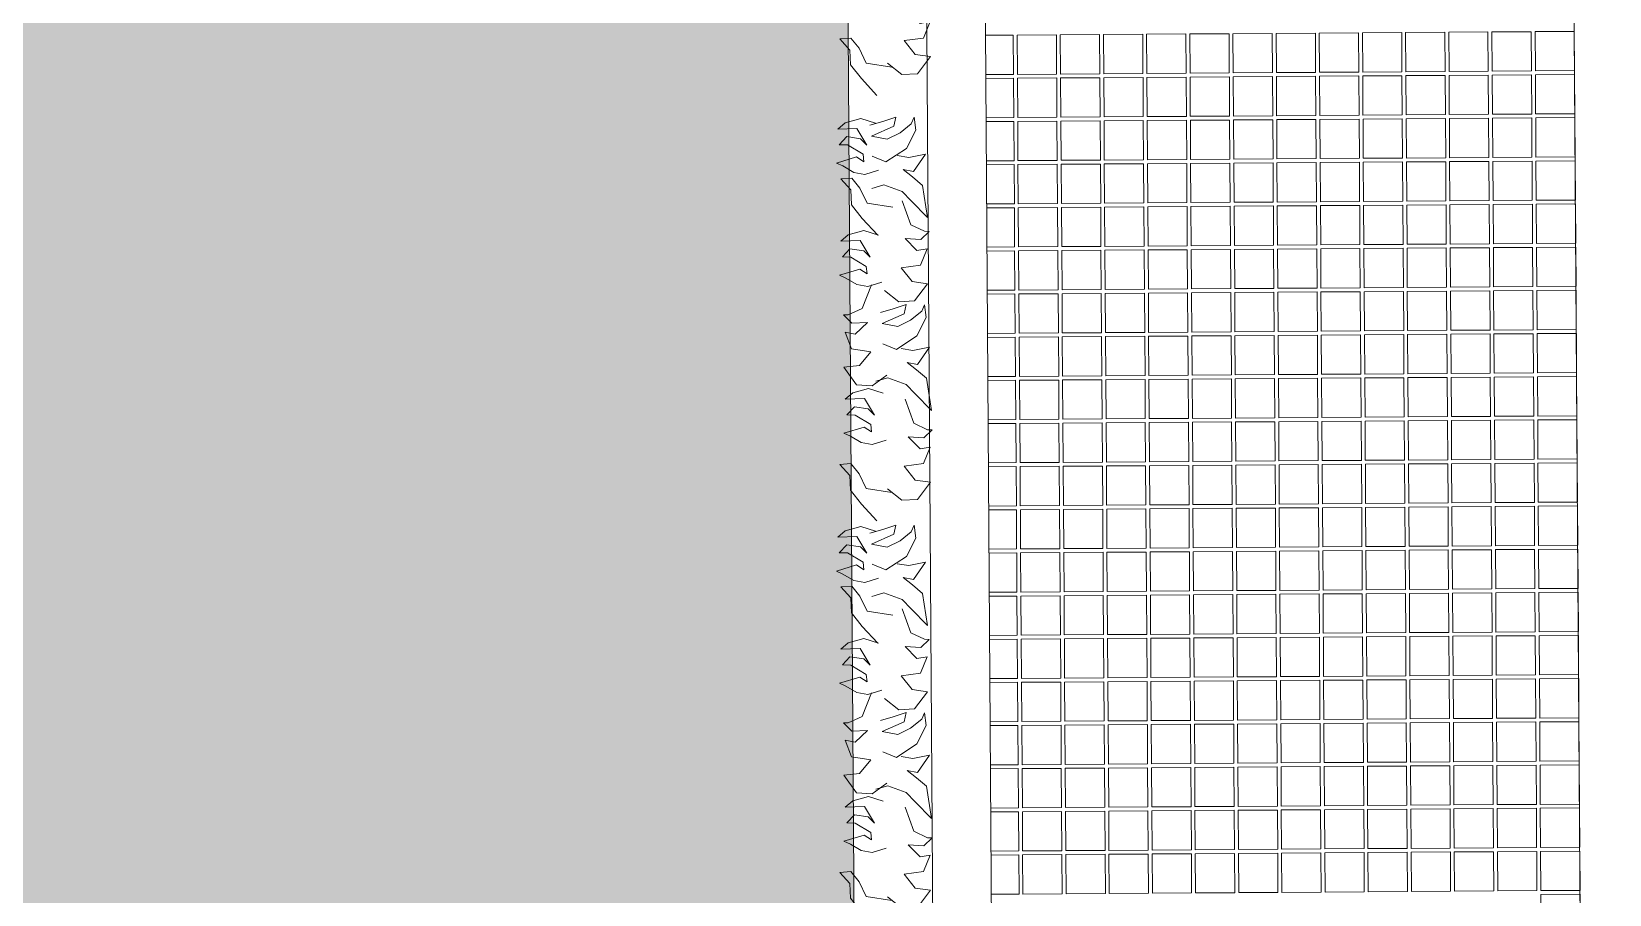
# Model space of a CAD drawing. Header units: millimetres. Extents: x -225363 to 347188, y -782467 to 813415.
# Drawn here: x 15672 to 19693, y 23910 to 26110 of the extents above; entities that cross this region are included whole.
import ezdxf

# ---------------------------------------------------------------- set-up
doc = ezdxf.new("R2010")
doc.units = ezdxf.units.MM
doc.layers.add('Xref SCN', color=8, linetype='Continuous', lineweight=0)

# ---------------------------------------------------------------- blocks, each defined once
blk = doc.blocks.new('tre')
at = {"layer": 'Xref SCN', "ltscale": 100}
for points in [[(220, 3680), (-60, 3640), (-140, 3480), (-230, 3370), (-350, 3380), (-240, 3500), (-230, 3660), (-110, 3810), (60, 3990)], [(350, 2660), (450, 2920), (600, 2990), (650, 2990), (560, 3080), (390, 3070), (520, 3200), (630, 3180), (560, 3360), (350, 3390), (470, 3540), (640, 3560), (500, 3750), (330, 3760), (170, 3640)], [(150, 3110), (0, 3160), (-120, 3140), (-240, 3070), (-310, 3040), (-90, 2970), (-10, 3020), (-20, 2940), (-190, 2840), (-280, 2840), (-200, 2750), (-50, 2770), (20, 2840), (-90, 2660), (-300, 2670), (-220, 2600), (-50, 2550), (110, 2600)], [(300, 2110), (430, 2130), (610, 2090), (480, 2280), (370, 2260), (470, 2340), (580, 2430), (640, 2780), (460, 2600), (360, 2500), (160, 2430), (30, 2470)], [(-30, 1420), (-130, 1680), (-280, 1750), (-330, 1750), (-240, 1840), (-70, 1830), (-200, 1960), (-310, 1940), (-240, 2120), (-30, 2150), (-150, 2300), (-320, 2320), (-180, 2510), (-10, 2520), (150, 2400)], [(70, 1720), (210, 1680), (350, 1630), (330, 1730), (90, 1840), (260, 1870), (400, 1800), (520, 1700), (550, 1630), (570, 1770), (470, 1970), (250, 2120), (100, 2060)], [(290, 500), (390, 760), (540, 830), (590, 830), (500, 920), (330, 910), (460, 1040), (570, 1020), (500, 1200), (290, 1230), (410, 1380), (580, 1400), (440, 1590), (270, 1600), (110, 1480)], [(80, 1390), (-70, 1440), (-190, 1420), (-310, 1350), (-380, 1320), (-160, 1250), (-80, 1300), (-90, 1220), (-260, 1120), (-350, 1120), (-270, 1030), (-120, 1050), (-50, 1120), (-160, 940), (-370, 950), (-290, 880), (-120, 830), (40, 880)], [(190, 570), (-90, 530), (-170, 370), (-260, 260), (-380, 270), (-270, 390), (-260, 550), (-140, 700), (30, 880)], [(230, 10), (360, 30), (540, -10), (410, 180), (300, 160), (400, 240), (510, 330), (570, 680), (390, 500), (290, 400), (90, 330), (-40, 370)], [(30, 170), (-120, 220), (-240, 200), (-360, 130), (-430, 100), (-210, 30), (-130, 80), (-140, 0), (-310, -100), (-400, -100), (-320, -190), (-170, -170), (-100, -100), (-210, -280), (-420, -270), (-340, -340), (-170, -390), (-10, -340)], [(-70, -320), (70, -360), (210, -410), (190, -310), (-50, -200), (120, -170), (260, -240), (380, -340), (410, -410), (430, -270), (330, -70), (110, 80), (-40, 20)]]:
    blk.add_lwpolyline(points, dxfattribs=at)
blk = doc.blocks.new('A$C997e597b')
at = {"layer": 'Xref SCN', "ltscale": 3}
for points in [[(14415, 20325), (14485.3, 20325.4), (14486, 20225.4), (14415.7, 20225)], [(14415.7, 20215), (14486.1, 20215.4), (14486.7, 20115.4), (14416.4, 20115)], [(14416.5, 20105), (14486.8, 20105.4), (14487.5, 20005.4), (14417.2, 20005)], [(14417.2, 19995), (14487.5, 19995.4), (14488.2, 19895.4), (14417.9, 19895)], [(14418, 19885), (14488.3, 19885.4), (14489, 19785.5), (14418.6, 19785)], [(14418.7, 19775), (14489, 19775.5), (14489.7, 19675.5), (14419.4, 19675)], [(14419.4, 19665), (14489.8, 19665.5), (14490.4, 19565.5), (14420.1, 19565)], [(14420.2, 19555), (14490.5, 19555.5), (14491.2, 19455.5), (14420.9, 19455)], [(14420.9, 19445), (14491.2, 19445.5), (14491.9, 19345.5), (14421.6, 19345)], [(14421.7, 19335), (14492, 19335.5), (14492.7, 19235.5), (14422.3, 19235)], [(14422.4, 19225), (14492.7, 19225.5), (14493.4, 19125.5), (14423.1, 19125)], [(14423.1, 19115), (14493.5, 19115.5), (14494.1, 19015.5), (14423.8, 19015)], [(14423.9, 19005), (14494.2, 19005.5), (14494.9, 18905.5), (14424.6, 18905)], [(14424.6, 18895), (14494.9, 18895.5), (14495.6, 18795.5), (14425.3, 18795)], [(14425.4, 18785), (14495.7, 18785.5), (14496.4, 18685.5), (14426, 18685)], [(14426.1, 18675), (14496.4, 18675.5), (14497.1, 18575.5), (14426.8, 18575)], [(14426.8, 18565), (14497.2, 18565.5), (14497.8, 18465.5), (14427.5, 18465)], [(14427.6, 18455), (14497.9, 18455.5), (14498.6, 18355.5), (14428.3, 18355)], [(14428.3, 18345), (14498.6, 18345.5), (14499.3, 18245.5), (14429, 18245)], [(14429.1, 18235), (14499.4, 18235.5), (14500.1, 18135.5), (14429.7, 18135)]]:
    blk.add_lwpolyline(points, dxfattribs=at)
for points in [[(14595.3, 20326.2), (14596, 20226.2), (14496, 20225.5), (14495.3, 20325.5)], [(14705.3, 20326.9), (14706, 20226.9), (14606, 20226.2), (14605.3, 20326.2)], [(14815.3, 20327.7), (14816, 20227.7), (14716, 20227), (14715.3, 20327)], [(14925.3, 20328.4), (14926, 20228.4), (14826, 20227.7), (14825.3, 20327.7)], [(15035.3, 20329.1), (15036, 20229.1), (14936, 20228.5), (14935.3, 20328.5)], [(15145.3, 20329.9), (15146, 20229.9), (15046, 20229.2), (15045.3, 20329.2)], [(15255.3, 20330.6), (15256, 20230.6), (15156, 20230), (15155.3, 20329.9)], [(15365.3, 20331.4), (15366, 20231.4), (15266, 20230.7), (15265.3, 20330.7)], [(15475.3, 20332.1), (15476, 20232.1), (15376, 20231.4), (15375.3, 20331.4)], [(15585.3, 20332.8), (15586, 20232.8), (15486, 20232.2), (15485.3, 20332.2)], [(15695.3, 20333.6), (15696, 20233.6), (15596, 20232.9), (15595.3, 20332.9)], [(15805.3, 20334.3), (15806, 20234.3), (15706, 20233.7), (15705.3, 20333.6)], [(15915.3, 20335.1), (15916, 20235.1), (15816, 20234.4), (15815.3, 20334.4)], [(14596.1, 20216.2), (14596.7, 20116.2), (14496.7, 20115.5), (14496.1, 20215.5)], [(14706.1, 20216.9), (14706.7, 20116.9), (14606.7, 20116.3), (14606.1, 20216.2)], [(14816.1, 20217.7), (14816.7, 20117.7), (14716.7, 20117), (14716.1, 20217)], [(14926.1, 20218.4), (14926.7, 20118.4), (14826.7, 20117.7), (14826.1, 20217.7)], [(15036.1, 20219.1), (15036.7, 20119.1), (14936.7, 20118.5), (14936.1, 20218.5)], [(15146.1, 20219.9), (15146.7, 20119.9), (15046.7, 20119.2), (15046.1, 20219.2)], [(15256, 20220.6), (15256.7, 20120.6), (15156.7, 20120), (15156.1, 20220)], [(15366, 20221.4), (15366.7, 20121.4), (15266.7, 20120.7), (15266, 20220.7)], [(15476, 20222.1), (15476.7, 20122.1), (15376.7, 20121.4), (15376, 20221.4)], [(15586, 20222.8), (15586.7, 20122.8), (15486.7, 20122.2), (15486, 20222.2)], [(15696, 20223.6), (15696.7, 20123.6), (15596.7, 20122.9), (15596, 20222.9)], [(15806, 20224.3), (15806.7, 20124.3), (15706.7, 20123.7), (15706, 20223.7)], [(15916, 20225.1), (15916.7, 20125.1), (15816.7, 20124.4), (15816, 20224.4)], [(14596.8, 20106.2), (14597.5, 20006.2), (14497.5, 20005.5), (14496.8, 20105.5)], [(14706.8, 20106.9), (14707.5, 20006.9), (14607.5, 20006.3), (14606.8, 20106.3)], [(14816.8, 20107.7), (14817.5, 20007.7), (14717.5, 20007), (14716.8, 20107)], [(14926.8, 20108.4), (14927.5, 20008.4), (14827.5, 20007.7), (14826.8, 20107.7)], [(15036.8, 20109.1), (15037.5, 20009.1), (14937.5, 20008.5), (14936.8, 20108.5)], [(15146.8, 20109.9), (15147.5, 20009.9), (15047.5, 20009.2), (15046.8, 20109.2)], [(15256.8, 20110.6), (15257.5, 20010.6), (15157.5, 20010), (15156.8, 20110)], [(15366.8, 20111.4), (15367.5, 20011.4), (15267.5, 20010.7), (15266.8, 20110.7)], [(15476.8, 20112.1), (15477.5, 20012.1), (15377.5, 20011.4), (15376.8, 20111.4)], [(15586.8, 20112.8), (15587.5, 20012.8), (15487.5, 20012.2), (15486.8, 20112.2)], [(15696.8, 20113.6), (15697.5, 20013.6), (15597.5, 20012.9), (15596.8, 20112.9)], [(15806.8, 20114.3), (15807.4, 20014.3), (15707.5, 20013.7), (15706.8, 20113.7)], [(15916.8, 20115.1), (15917.4, 20015.1), (15817.4, 20014.4), (15816.8, 20114.4)], [(14597.5, 19996.2), (14598.2, 19896.2), (14498.2, 19895.5), (14497.5, 19995.5)], [(14707.5, 19996.9), (14708.2, 19896.9), (14608.2, 19896.3), (14607.5, 19996.3)], [(14817.5, 19997.7), (14818.2, 19897.7), (14718.2, 19897), (14717.5, 19997)], [(14927.5, 19998.4), (14928.2, 19898.4), (14828.2, 19897.7), (14827.5, 19997.7)], [(15037.5, 19999.1), (15038.2, 19899.2), (14938.2, 19898.5), (14937.5, 19998.5)], [(15147.5, 19999.9), (15148.2, 19899.9), (15048.2, 19899.2), (15047.5, 19999.2)], [(15257.5, 20000.6), (15258.2, 19900.6), (15158.2, 19900), (15157.5, 20000)], [(15367.5, 20001.4), (15368.2, 19901.4), (15268.2, 19900.7), (15267.5, 20000.7)], [(15477.5, 20002.1), (15478.2, 19902.1), (15378.2, 19901.4), (15377.5, 20001.4)], [(15587.5, 20002.8), (15588.2, 19902.9), (15488.2, 19902.2), (15487.5, 20002.2)], [(15697.5, 20003.6), (15698.2, 19903.6), (15598.2, 19902.9), (15597.5, 20002.9)], [(15807.5, 20004.3), (15808.2, 19904.3), (15708.2, 19903.7), (15707.5, 20003.7)], [(15917.5, 20005.1), (15918.2, 19905.1), (15818.2, 19904.4), (15817.5, 20004.4)], [(14598.3, 19886.2), (14599, 19786.2), (14499, 19785.5), (14498.3, 19885.5)], [(14708.3, 19886.9), (14709, 19786.9), (14609, 19786.3), (14608.3, 19886.3)], [(14818.3, 19887.7), (14819, 19787.7), (14719, 19787), (14718.3, 19887)], [(14928.3, 19888.4), (14928.9, 19788.4), (14829, 19787.7), (14828.3, 19887.7)], [(15038.3, 19889.2), (15038.9, 19789.2), (14938.9, 19788.5), (14938.3, 19888.5)], [(15148.3, 19889.9), (15148.9, 19789.9), (15048.9, 19789.2), (15048.3, 19889.2)], [(15258.3, 19890.6), (15258.9, 19790.6), (15158.9, 19790), (15158.3, 19890)], [(15368.3, 19891.4), (15368.9, 19791.4), (15268.9, 19790.7), (15268.3, 19890.7)], [(15478.3, 19892.1), (15478.9, 19792.1), (15378.9, 19791.4), (15378.3, 19891.4)], [(15588.3, 19892.9), (15588.9, 19792.9), (15488.9, 19792.2), (15488.3, 19892.2)], [(15698.3, 19893.6), (15698.9, 19793.6), (15598.9, 19792.9), (15598.3, 19892.9)], [(15808.3, 19894.3), (15808.9, 19794.3), (15708.9, 19793.7), (15708.3, 19893.7)], [(15918.3, 19895.1), (15918.9, 19795.1), (15818.9, 19794.4), (15818.3, 19894.4)], [(15809, 19784.3), (15809.7, 19684.3), (15709.7, 19683.7), (15709, 19783.7)], [(15919, 19785.1), (15919.7, 19685.1), (15819.7, 19684.4), (15819, 19784.4)], [(14599, 19776.2), (14599.7, 19676.2), (14499.7, 19675.5), (14499, 19775.5)], [(14709, 19776.9), (14709.7, 19676.9), (14609.7, 19676.3), (14609, 19776.3)], [(14819, 19777.7), (14819.7, 19677.7), (14719.7, 19677), (14719, 19777)], [(14929, 19778.4), (14929.7, 19678.4), (14829.7, 19677.7), (14829, 19777.7)], [(15039, 19779.2), (15039.7, 19679.2), (14939.7, 19678.5), (14939, 19778.5)], [(15149, 19779.9), (15149.7, 19679.9), (15049.7, 19679.2), (15049, 19779.2)], [(15259, 19780.6), (15259.7, 19680.6), (15159.7, 19680), (15159, 19780)], [(15369, 19781.4), (15369.7, 19681.4), (15269.7, 19680.7), (15269, 19780.7)], [(15479, 19782.1), (15479.7, 19682.1), (15379.7, 19681.4), (15379, 19781.4)], [(15589, 19782.9), (15589.7, 19682.9), (15489.7, 19682.2), (15489, 19782.2)], [(15699, 19783.6), (15699.7, 19683.6), (15599.7, 19682.9), (15599, 19782.9)], [(14599.8, 19666.2), (14600.4, 19566.2), (14500.4, 19565.5), (14499.8, 19665.5)], [(14709.8, 19666.9), (14710.4, 19566.9), (14610.4, 19566.3), (14609.8, 19666.3)], [(14819.8, 19667.7), (14820.4, 19567.7), (14720.4, 19567), (14719.8, 19667)], [(14929.8, 19668.4), (14930.4, 19568.4), (14830.4, 19567.7), (14829.8, 19667.7)], [(15039.8, 19669.2), (15040.4, 19569.2), (14940.4, 19568.5), (14939.8, 19668.5)], [(15149.8, 19669.9), (15150.4, 19569.9), (15050.4, 19569.2), (15049.8, 19669.2)], [(15259.7, 19670.6), (15260.4, 19570.6), (15160.4, 19570), (15159.8, 19670)], [(15369.7, 19671.4), (15370.4, 19571.4), (15270.4, 19570.7), (15269.7, 19670.7)], [(15479.7, 19672.1), (15480.4, 19572.1), (15380.4, 19571.4), (15379.7, 19671.4)], [(15589.7, 19672.9), (15590.4, 19572.9), (15490.4, 19572.2), (15489.7, 19672.2)], [(15699.7, 19673.6), (15700.4, 19573.6), (15600.4, 19572.9), (15599.7, 19672.9)], [(15809.7, 19674.3), (15810.4, 19574.3), (15710.4, 19573.7), (15709.7, 19673.7)], [(15919.7, 19675.1), (15920.4, 19575.1), (15820.4, 19574.4), (15819.7, 19674.4)], [(14600.5, 19556.2), (14601.2, 19456.2), (14501.2, 19455.5), (14500.5, 19555.5)], [(14710.5, 19556.9), (14711.2, 19456.9), (14611.2, 19456.3), (14610.5, 19556.3)], [(14820.5, 19557.7), (14821.2, 19457.7), (14721.2, 19457), (14720.5, 19557)], [(14930.5, 19558.4), (14931.2, 19458.4), (14831.2, 19457.7), (14830.5, 19557.7)], [(15040.5, 19559.2), (15041.2, 19459.2), (14941.2, 19458.5), (14940.5, 19558.5)], [(15150.5, 19559.9), (15151.2, 19459.9), (15051.2, 19459.2), (15050.5, 19559.2)], [(15260.5, 19560.6), (15261.2, 19460.6), (15161.2, 19460), (15160.5, 19560)], [(15370.5, 19561.4), (15371.2, 19461.4), (15271.2, 19460.7), (15270.5, 19560.7)], [(15480.5, 19562.1), (15481.2, 19462.1), (15381.2, 19461.4), (15380.5, 19561.4)], [(15590.5, 19562.9), (15591.2, 19462.9), (15491.2, 19462.2), (15490.5, 19562.2)], [(15700.5, 19563.6), (15701.2, 19463.6), (15601.2, 19462.9), (15600.5, 19562.9)], [(15810.5, 19564.3), (15811.2, 19464.3), (15711.2, 19463.7), (15710.5, 19563.7)], [(15920.5, 19565.1), (15921.1, 19465.1), (15821.2, 19464.4), (15820.5, 19564.4)], [(14601.2, 19446.2), (14601.9, 19346.2), (14501.9, 19345.5), (14501.2, 19445.5)], [(14711.2, 19446.9), (14711.9, 19346.9), (14611.9, 19346.3), (14611.2, 19446.3)], [(14821.2, 19447.7), (14821.9, 19347.7), (14721.9, 19347), (14721.2, 19447)], [(14931.2, 19448.4), (14931.9, 19348.4), (14831.9, 19347.7), (14831.2, 19447.7)], [(15041.2, 19449.2), (15041.9, 19349.2), (14941.9, 19348.5), (14941.2, 19448.5)], [(15151.2, 19449.9), (15151.9, 19349.9), (15051.9, 19349.2), (15051.2, 19449.2)], [(15261.2, 19450.6), (15261.9, 19350.6), (15161.9, 19350), (15161.2, 19450)], [(15371.2, 19451.4), (15371.9, 19351.4), (15271.9, 19350.7), (15271.2, 19450.7)], [(15481.2, 19452.1), (15481.9, 19352.1), (15381.9, 19351.5), (15381.2, 19451.4)], [(15591.2, 19452.9), (15591.9, 19352.9), (15491.9, 19352.2), (15491.2, 19452.2)], [(15701.2, 19453.6), (15701.9, 19353.6), (15601.9, 19352.9), (15601.2, 19452.9)], [(15811.2, 19454.3), (15811.9, 19354.3), (15711.9, 19353.7), (15711.2, 19453.7)], [(15921.2, 19455.1), (15921.9, 19355.1), (15821.9, 19354.4), (15821.2, 19454.4)], [(15482, 19342.1), (15482.6, 19242.1), (15382.6, 19241.5), (15382, 19341.5)], [(15592, 19342.9), (15592.6, 19242.9), (15492.6, 19242.2), (15492, 19342.2)], [(15702, 19343.6), (15702.6, 19243.6), (15602.6, 19242.9), (15602, 19342.9)], [(15812, 19344.3), (15812.6, 19244.3), (15712.6, 19243.7), (15712, 19343.7)], [(15922, 19345.1), (15922.6, 19245.1), (15822.6, 19244.4), (15822, 19344.4)], [(14602, 19336.2), (14602.7, 19236.2), (14502.7, 19235.5), (14502, 19335.5)], [(14712, 19336.9), (14712.7, 19236.9), (14612.7, 19236.3), (14612, 19336.3)], [(14822, 19337.7), (14822.7, 19237.7), (14722.7, 19237), (14722, 19337)], [(14932, 19338.4), (14932.7, 19238.4), (14832.7, 19237.8), (14832, 19337.7)], [(15042, 19339.2), (15042.6, 19239.2), (14942.7, 19238.5), (14942, 19338.5)], [(15152, 19339.9), (15152.6, 19239.9), (15052.6, 19239.2), (15052, 19339.2)], [(15262, 19340.6), (15262.6, 19240.6), (15162.6, 19240), (15162, 19340)], [(15372, 19341.4), (15372.6, 19241.4), (15272.6, 19240.7), (15272, 19340.7)], [(14602.7, 19226.2), (14603.4, 19126.2), (14503.4, 19125.5), (14502.7, 19225.5)], [(14712.7, 19226.9), (14713.4, 19126.9), (14613.4, 19126.3), (14612.7, 19226.3)], [(14822.7, 19227.7), (14823.4, 19127.7), (14723.4, 19127), (14722.7, 19227)], [(14932.7, 19228.4), (14933.4, 19128.4), (14833.4, 19127.8), (14832.7, 19227.8)], [(15042.7, 19229.2), (15043.4, 19129.2), (14943.4, 19128.5), (14942.7, 19228.5)], [(15152.7, 19229.9), (15153.4, 19129.9), (15053.4, 19129.2), (15052.7, 19229.2)], [(15262.7, 19230.6), (15263.4, 19130.6), (15163.4, 19130), (15162.7, 19230)], [(15372.7, 19231.4), (15373.4, 19131.4), (15273.4, 19130.7), (15272.7, 19230.7)], [(15482.7, 19232.1), (15483.4, 19132.1), (15383.4, 19131.5), (15382.7, 19231.5)], [(15592.7, 19232.9), (15593.4, 19132.9), (15493.4, 19132.2), (15492.7, 19232.2)], [(15702.7, 19233.6), (15703.4, 19133.6), (15603.4, 19132.9), (15602.7, 19232.9)], [(15812.7, 19234.3), (15813.4, 19134.3), (15713.4, 19133.7), (15712.7, 19233.7)], [(15922.7, 19235.1), (15923.4, 19135.1), (15823.4, 19134.4), (15822.7, 19234.4)], [(14603.5, 19116.2), (14604.1, 19016.2), (14504.1, 19015.5), (14503.5, 19115.5)], [(14713.5, 19116.9), (14714.1, 19016.9), (14614.1, 19016.3), (14613.5, 19116.3)], [(14823.5, 19117.7), (14824.1, 19017.7), (14724.1, 19017), (14723.5, 19117)], [(14933.5, 19118.4), (14934.1, 19018.4), (14834.1, 19017.8), (14833.5, 19117.8)], [(15043.5, 19119.2), (15044.1, 19019.2), (14944.1, 19018.5), (14943.5, 19118.5)], [(15153.5, 19119.9), (15154.1, 19019.9), (15054.1, 19019.2), (15053.5, 19119.2)], [(15263.5, 19120.6), (15264.1, 19020.7), (15164.1, 19020), (15163.5, 19120)], [(15373.4, 19121.4), (15374.1, 19021.4), (15274.1, 19020.7), (15273.5, 19120.7)], [(15483.4, 19122.1), (15484.1, 19022.1), (15384.1, 19021.5), (15383.4, 19121.5)], [(15593.4, 19122.9), (15594.1, 19022.9), (15494.1, 19022.2), (15493.4, 19122.2)], [(15703.4, 19123.6), (15704.1, 19023.6), (15604.1, 19022.9), (15603.4, 19122.9)], [(15813.4, 19124.3), (15814.1, 19024.4), (15714.1, 19023.7), (15713.4, 19123.7)], [(15923.4, 19125.1), (15924.1, 19025.1), (15824.1, 19024.4), (15823.4, 19124.4)], [(14604.2, 19006.2), (14604.9, 18906.2), (14504.9, 18905.5), (14504.2, 19005.5)], [(14714.2, 19006.9), (14714.9, 18907), (14614.9, 18906.3), (14614.2, 19006.3)], [(14824.2, 19007.7), (14824.9, 18907.7), (14724.9, 18907), (14724.2, 19007)], [(14934.2, 19008.4), (14934.9, 18908.4), (14834.9, 18907.8), (14834.2, 19007.8)], [(15044.2, 19009.2), (15044.9, 18909.2), (14944.9, 18908.5), (14944.2, 19008.5)], [(15154.2, 19009.9), (15154.9, 18909.9), (15054.9, 18909.2), (15054.2, 19009.2)], [(15264.2, 19010.7), (15264.9, 18910.7), (15164.9, 18910), (15164.2, 19010)], [(15374.2, 19011.4), (15374.9, 18911.4), (15274.9, 18910.7), (15274.2, 19010.7)], [(15484.2, 19012.1), (15484.9, 18912.1), (15384.9, 18911.5), (15384.2, 19011.5)], [(15594.2, 19012.9), (15594.9, 18912.9), (15494.9, 18912.2), (15494.2, 19012.2)], [(15704.2, 19013.6), (15704.9, 18913.6), (15604.9, 18912.9), (15604.2, 19012.9)], [(15814.2, 19014.4), (15814.9, 18914.4), (15714.9, 18913.7), (15714.2, 19013.7)], [(15924.2, 19015.1), (15924.8, 18915.1), (15824.9, 18914.4), (15824.2, 19014.4)], [(15154.9, 18899.9), (15155.6, 18799.9), (15055.6, 18799.2), (15054.9, 18899.2)], [(15264.9, 18900.7), (15265.6, 18800.7), (15165.6, 18800), (15164.9, 18900)], [(15374.9, 18901.4), (15375.6, 18801.4), (15275.6, 18800.7), (15274.9, 18900.7)], [(15484.9, 18902.1), (15485.6, 18802.1), (15385.6, 18801.5), (15384.9, 18901.5)], [(15594.9, 18902.9), (15595.6, 18802.9), (15495.6, 18802.2), (15494.9, 18902.2)], [(15704.9, 18903.6), (15705.6, 18803.6), (15605.6, 18802.9), (15604.9, 18902.9)], [(15814.9, 18904.4), (15815.6, 18804.4), (15715.6, 18803.7), (15714.9, 18903.7)], [(15924.9, 18905.1), (15925.6, 18805.1), (15825.6, 18804.4), (15824.9, 18904.4)], [(14604.9, 18896.2), (14605.6, 18796.2), (14505.6, 18795.5), (14504.9, 18895.5)], [(14714.9, 18897), (14715.6, 18797), (14615.6, 18796.3), (14614.9, 18896.3)], [(14824.9, 18897.7), (14825.6, 18797.7), (14725.6, 18797), (14724.9, 18897)], [(14934.9, 18898.4), (14935.6, 18798.4), (14835.6, 18797.8), (14834.9, 18897.8)], [(15044.9, 18899.2), (15045.6, 18799.2), (14945.6, 18798.5), (14944.9, 18898.5)], [(14605.7, 18786.2), (14606.4, 18686.2), (14506.4, 18685.5), (14505.7, 18785.5)], [(14715.7, 18787), (14716.4, 18687), (14616.4, 18686.3), (14615.7, 18786.3)], [(14825.7, 18787.7), (14826.4, 18687.7), (14726.4, 18687), (14725.7, 18787)], [(14935.7, 18788.4), (14936.4, 18688.4), (14836.4, 18687.8), (14835.7, 18787.8)], [(15045.7, 18789.2), (15046.3, 18689.2), (14946.4, 18688.5), (14945.7, 18788.5)], [(15155.7, 18789.9), (15156.3, 18689.9), (15056.3, 18689.2), (15055.7, 18789.2)], [(15265.7, 18790.7), (15266.3, 18690.7), (15166.3, 18690), (15165.7, 18790)], [(15375.7, 18791.4), (15376.3, 18691.4), (15276.3, 18690.7), (15275.7, 18790.7)], [(15485.7, 18792.1), (15486.3, 18692.1), (15386.3, 18691.5), (15385.7, 18791.5)], [(15595.7, 18792.9), (15596.3, 18692.9), (15496.3, 18692.2), (15495.7, 18792.2)], [(15705.7, 18793.6), (15706.3, 18693.6), (15606.3, 18692.9), (15605.7, 18792.9)], [(15815.7, 18794.4), (15816.3, 18694.4), (15716.3, 18693.7), (15715.7, 18793.7)], [(15925.7, 18795.1), (15926.3, 18695.1), (15826.3, 18694.4), (15825.7, 18794.4)], [(14606.4, 18676.2), (14607.1, 18576.2), (14507.1, 18575.5), (14506.4, 18675.5)], [(14716.4, 18677), (14717.1, 18577), (14617.1, 18576.3), (14616.4, 18676.3)], [(14826.4, 18677.7), (14827.1, 18577.7), (14727.1, 18577), (14726.4, 18677)], [(14936.4, 18678.4), (14937.1, 18578.4), (14837.1, 18577.8), (14836.4, 18677.8)], [(15046.4, 18679.2), (15047.1, 18579.2), (14947.1, 18578.5), (14946.4, 18678.5)], [(15156.4, 18679.9), (15157.1, 18579.9), (15057.1, 18579.2), (15056.4, 18679.2)], [(15266.4, 18680.7), (15267.1, 18580.7), (15167.1, 18580), (15166.4, 18680)], [(15376.4, 18681.4), (15377.1, 18581.4), (15277.1, 18580.7), (15276.4, 18680.7)], [(15486.4, 18682.1), (15487.1, 18582.1), (15387.1, 18581.5), (15386.4, 18681.5)], [(15596.4, 18682.9), (15597.1, 18582.9), (15497.1, 18582.2), (15496.4, 18682.2)], [(15706.4, 18683.6), (15707.1, 18583.6), (15607.1, 18582.9), (15606.4, 18682.9)], [(15816.4, 18684.4), (15817.1, 18584.4), (15717.1, 18583.7), (15716.4, 18683.7)], [(15926.4, 18685.1), (15927.1, 18585.1), (15827.1, 18584.4), (15826.4, 18684.4)], [(14607.2, 18566.2), (14607.8, 18466.2), (14507.8, 18465.5), (14507.2, 18565.5)], [(14717.2, 18567), (14717.8, 18467), (14617.8, 18466.3), (14617.2, 18566.3)], [(14827.2, 18567.7), (14827.8, 18467.7), (14727.8, 18467), (14727.2, 18567)], [(14937.2, 18568.4), (14937.8, 18468.4), (14837.8, 18467.8), (14837.2, 18567.8)], [(15047.2, 18569.2), (15047.8, 18469.2), (14947.8, 18468.5), (14947.2, 18568.5)], [(15157.2, 18569.9), (15157.8, 18469.9), (15057.8, 18469.2), (15057.2, 18569.2)], [(15267.2, 18570.7), (15267.8, 18470.7), (15167.8, 18470), (15167.2, 18570)], [(15377.1, 18571.4), (15377.8, 18471.4), (15277.8, 18470.7), (15277.2, 18570.7)], [(15487.1, 18572.1), (15487.8, 18472.1), (15387.8, 18471.5), (15387.1, 18571.5)], [(15597.1, 18572.9), (15597.8, 18472.9), (15497.8, 18472.2), (15497.1, 18572.2)], [(15707.1, 18573.6), (15707.8, 18473.6), (15607.8, 18473), (15607.1, 18572.9)], [(15817.1, 18574.4), (15817.8, 18474.4), (15717.8, 18473.7), (15717.1, 18573.7)], [(15927.1, 18575.1), (15927.8, 18475.1), (15827.8, 18474.4), (15827.1, 18574.4)], [(14827.9, 18457.7), (14828.6, 18357.7), (14728.6, 18357), (14727.9, 18457)], [(14937.9, 18458.4), (14938.6, 18358.4), (14838.6, 18357.8), (14837.9, 18457.8)], [(15047.9, 18459.2), (15048.6, 18359.2), (14948.6, 18358.5), (14947.9, 18458.5)], [(15157.9, 18459.9), (15158.6, 18359.9), (15058.6, 18359.3), (15057.9, 18459.2)], [(15267.9, 18460.7), (15268.6, 18360.7), (15168.6, 18360), (15167.9, 18460)], [(15377.9, 18461.4), (15378.6, 18361.4), (15278.6, 18360.7), (15277.9, 18460.7)], [(15487.9, 18462.1), (15488.6, 18362.1), (15388.6, 18361.5), (15387.9, 18461.5)], [(15597.9, 18462.9), (15598.6, 18362.9), (15498.6, 18362.2), (15497.9, 18462.2)], [(15707.9, 18463.6), (15708.6, 18363.6), (15608.6, 18363), (15607.9, 18463)], [(15817.9, 18464.4), (15818.6, 18364.4), (15718.6, 18363.7), (15717.9, 18463.7)], [(15927.9, 18465.1), (15928.5, 18365.1), (15828.6, 18364.4), (15827.9, 18464.4)], [(14607.9, 18456.2), (14608.6, 18356.2), (14508.6, 18355.6), (14507.9, 18455.5)], [(14717.9, 18457), (14718.6, 18357), (14618.6, 18356.3), (14617.9, 18456.3)], [(14608.6, 18346.2), (14609.3, 18246.2), (14509.3, 18245.6), (14508.6, 18345.6)], [(14718.6, 18347), (14719.3, 18247), (14619.3, 18246.3), (14618.6, 18346.3)], [(14828.6, 18347.7), (14829.3, 18247.7), (14729.3, 18247), (14728.6, 18347)], [(14938.6, 18348.4), (14939.3, 18248.4), (14839.3, 18247.8), (14838.6, 18347.8)], [(15048.6, 18349.2), (15049.3, 18249.2), (14949.3, 18248.5), (14948.6, 18348.5)], [(15158.6, 18349.9), (15159.3, 18249.9), (15059.3, 18249.3), (15058.6, 18349.3)], [(15268.6, 18350.7), (15269.3, 18250.7), (15169.3, 18250), (15168.6, 18350)], [(15378.6, 18351.4), (15379.3, 18251.4), (15279.3, 18250.7), (15278.6, 18350.7)], [(15488.6, 18352.1), (15489.3, 18252.1), (15389.3, 18251.5), (15388.6, 18351.5)], [(15598.6, 18352.9), (15599.3, 18252.9), (15499.3, 18252.2), (15498.6, 18352.2)], [(15708.6, 18353.6), (15709.3, 18253.6), (15609.3, 18253), (15608.6, 18353)], [(15818.6, 18354.4), (15819.3, 18254.4), (15719.3, 18253.7), (15718.6, 18353.7)], [(15928.6, 18355.1), (15929.3, 18255.1), (15829.3, 18254.4), (15828.6, 18354.4)], [(14609.4, 18236.2), (14610.1, 18136.2), (14510.1, 18135.6), (14509.4, 18235.6)], [(14719.4, 18237), (14720.1, 18137), (14620.1, 18136.3), (14619.4, 18236.3)], [(14829.4, 18237.7), (14830.1, 18137.7), (14730.1, 18137), (14729.4, 18237)], [(14939.4, 18238.4), (14940.1, 18138.4), (14840.1, 18137.8), (14839.4, 18237.8)], [(15049.4, 18239.2), (15050.1, 18139.2), (14950.1, 18138.5), (14949.4, 18238.5)], [(15159.4, 18239.9), (15160, 18139.9), (15060.1, 18139.3), (15059.4, 18239.3)], [(15269.4, 18240.7), (15270, 18140.7), (15170, 18140), (15169.4, 18240)], [(15379.4, 18241.4), (15380, 18141.4), (15280, 18140.7), (15279.4, 18240.7)], [(15489.4, 18242.1), (15490, 18142.2), (15390, 18141.5), (15389.4, 18241.5)], [(15599.4, 18242.9), (15600, 18142.9), (15500, 18142.2), (15499.4, 18242.2)], [(15709.4, 18243.6), (15710, 18143.6), (15610, 18143), (15609.4, 18243)], [(15819.4, 18244.4), (15820, 18144.4), (15720, 18143.7), (15719.4, 18243.7)], [(15929.4, 18245.1), (15930, 18145.1), (15830, 18144.4), (15829.4, 18244.4)], [(15930.1, 18135.1), (15930.8, 18035.1), (15830.8, 18034.4), (15830.1, 18134.4)]]:
    blk.add_lwpolyline(points, close=True, dxfattribs=at)
blk = doc.blocks.new('Xref SCN')
at = {"layer": 'Xref SCN', "ltscale": 3}
h = blk.add_hatch(dxfattribs=at)
h.set_pattern_fill('CROSS', color=256, scale=30, angle=197)
h.set_pattern_definition([(197, (-1424125.8, -442865.07), (-126.479246, -237.872866), [95.25, -285.75]), (287, (-1424185.26, -442833.45), (237.872866, -126.479246), [95.25, -285.75])])
edge = h.paths.add_edge_path()
edge.add_line((10158.3, 16567.3), (1851.3, 14451.4))
edge.add_arc((2136.7, 13337.4), 1150, 104.3699, 180.3856)
edge.add_line((986.8, 13329.7), (1035.4, 6105.3))
edge.add_arc((2185.4, 6113.1), 1150, 180.3856, 250.1333)
edge.add_arc((-23.6, -0.1), 5350, 54.441, 70.1333, ccw=False)
edge.add_arc((3168.4, 4685.8), 343.2, 256.3943, 333.3422)
edge.add_arc((7788.2, 2340.3), 4837.9, 44.3307, 153.0645, ccw=False)
edge.add_arc((13743.2, 8157.8), 3487.1, 224.3307, 435.8788)
edge.add_arc((16212.7, 17236.7), 5922.7, 187.71586, 254.13812, ccw=False)
edge.add_arc((10541.9, 16468.3), 200, 187.6327, 187.7159, ccw=False)
edge.add_arc((10195, 16421.9), 150, 7.6327, 104.1621)
edge = h.paths.add_edge_path()
edge.add_arc((-13757.9, 9268.2), 1150, 104.3599, 180.4403)
edge.add_line((-14907.8, 9259.4), (-14907.8, 2149))
edge.add_arc((-13757.9, 2157.9), 1150, 180.4403, 270.3856)
edge.add_line((-13750.1, 1007.9), (-6129, 1058.9))
edge.add_arc((-6136.7, 2208.8), 1150, 270.3859, 340.1337)
edge.add_arc((-23.6, -0.1), 5350, 110.6378, 160.1333, ccw=False)
edge.add_arc((-2314.5, 6082.8), 1150, 290.6378, 360.3856)
edge.add_line((-1164.6, 6090.5), (-1205.6, 12195.1))
edge.add_arc((-2355.6, 12187.3), 1150, 0.3856, 104.3599)
edge.add_line((-2640.8, 13301.4), (-14043.1, 10382.3))
edge = h.paths.add_edge_path()
edge.add_line((-13750.1, -8364.8), (-2217.8, -8288))
edge.add_arc((-2225.6, -7138), 1150, 270.3861, 360.3861)
edge.add_line((-1075.6, -7130.3), (-1082.5, -6105.5))
edge.add_arc((-2232.5, -6113.2), 1150, 0.3856, 70.1333)
edge.add_arc((-23.6, -0.1), 5350, 200.6378, 250.1333, ccw=False)
edge.add_arc((-6106.4, -2291.1), 1150, 20.6378, 90.3856)
edge.add_line((-6114.2, -1141.1), (-13765.6, -1192.1))
edge.add_arc((-13757.8, -2342), 1150, 90.3861, 180.441)
edge.add_line((-14907.8, -2350.9), (-14907.8, -7223.7))
edge.add_arc((-13757.9, -7214.9), 1150, 180.4404, 270.3856)
edge.add_arc((-13747.8, -8714.8), 350, 90.3818, 90.3856, ccw=False)
at = {"layer": 'Xref SCN'}
for points in [[(10072.1, 16906.5), (1764.7, 14790.6, 0.344453), (636.8, 13327.3), (685.4, 6103, 0.314089), (1675.6, 4702.4, -0.071325), (2928.5, 4035.5, 0.381424), (3787.5, 4373.9, -0.513517), (10998.5, 5476.5, 1.320626), (14684.7, 11877.6, -0.297964), (10690.5, 16488.4, 0.448964), (10070.9, 16906.2)], [(-14129.9, 10721.4, 0.344453), (-15257.8, 9258.1), (-15257.8, 2147.8, 0.414214), (-13747.8, 657.9), (-6126.6, 708.9, 0.314089), (-4726, 1699.1, -0.219386), (-1785.8, 4679.1, 0.314089), (-814.6, 6092.9), (-855.7, 12197.4, 0.487594), (-2727.6, 13640.5), (-14129.9, 10721.4)]]:
    blk.add_lwpolyline(points, format="xyb", dxfattribs=at)
for points in [[(-14092.7, 10576, 0.344555), (-15107.8, 9258.7), (-15107.8, 2148.3, 0.414107), (-13748.8, 807.9), (-6127.6, 858.9, 0.314089), (-4867.1, 1750.1, -0.219386), (-1838.7, 4819.4, 0.314089), (-964.6, 6091.9), (-1005.6, 12196.4, 0.487594), (-2690.4, 13495.2)], [(-14043.1, 10382.3, 0.34472), (-14907.8, 9259.4), (-14907.8, 2149, 0.413934), (-13750.1, 1007.9), (-6129, 1058.9, 0.314089), (-5055.2, 1818, -0.219386), (-1909.2, 5006.6, 0.314089), (-1164.6, 6090.5), (-1205.6, 12195.1, 0.487594), (-2640.8, 13301.4)]]:
    blk.add_lwpolyline(points, format="xyb", close=True, dxfattribs=at)
at = {"layer": 'Xref SCN', "ltscale": 3}
blk.add_blockref('A$C997e597b', (-15258.6, -9923.8), dxfattribs=at)
at = {"layer": 'Xref SCN', "xscale": -0.2340913466629827, "yscale": 0.2340913466629827, "zscale": 0.2340913466629827, "rotation": 179.2799666287764}
for p in [(-1123.1, 11182.3), (-1123.1, 10097.4), (-1123.1, 9057.2)]:
    blk.add_blockref('tre', p, dxfattribs=at)

msp = doc.modelspace()

# ---------------------------------------------------------------- block references
msp.add_blockref('Xref SCN', (18946.5, 15699))

doc.saveas('drawing.dxf')
